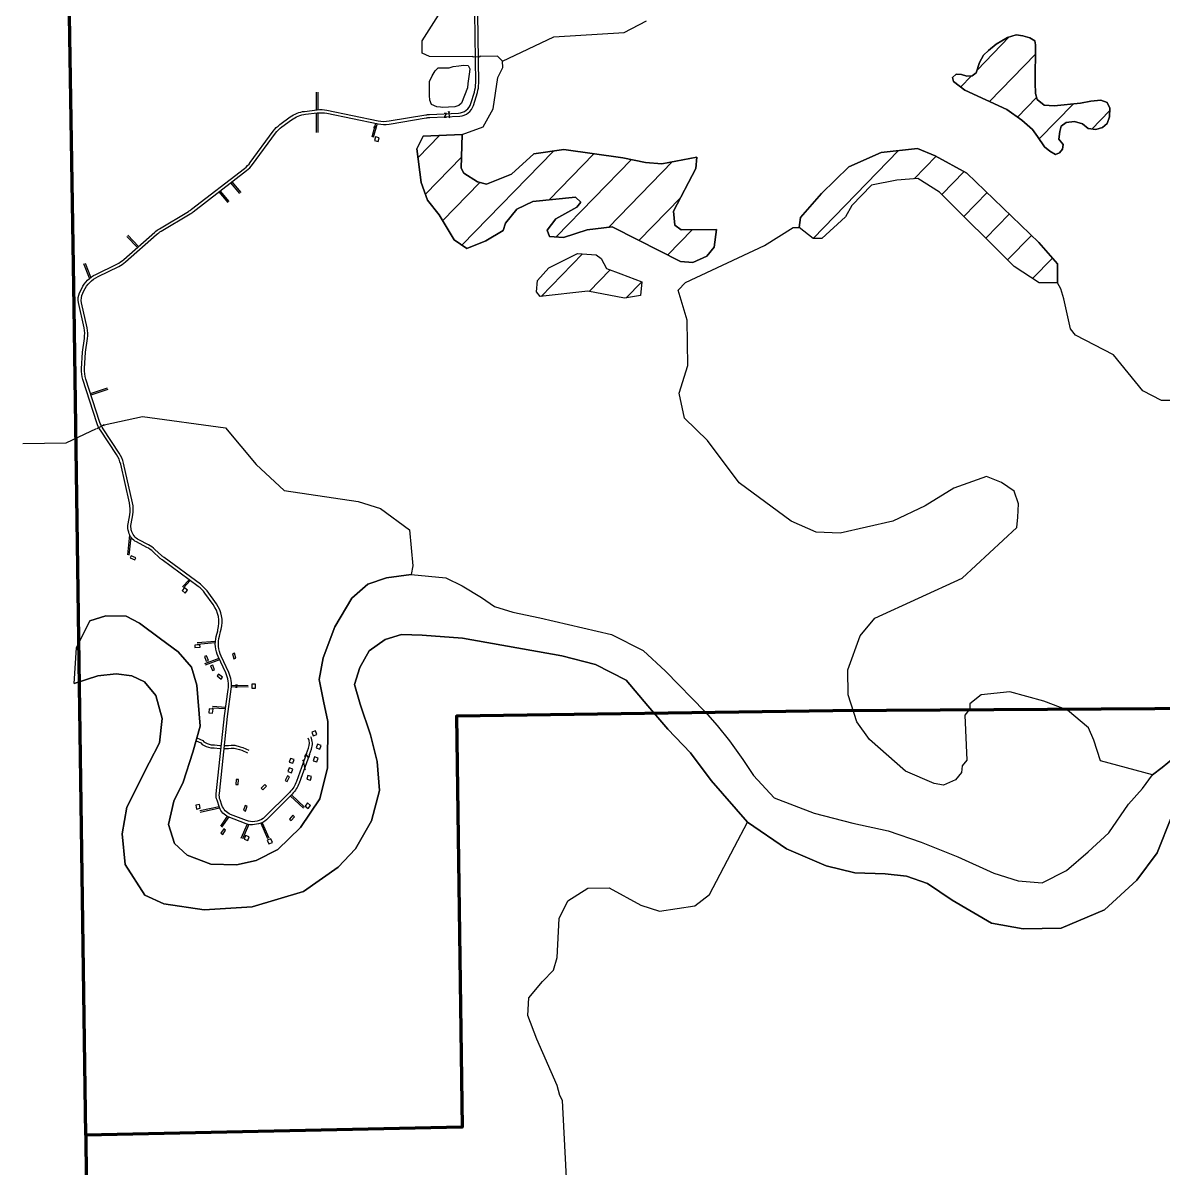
# Model space of a CAD drawing. Header units: inches. Extents: x 2666812 to 2767151, y 580083 to 705712.
# Drawn here: x 2667515 to 2675088, y 625592 to 633201 of the extents above; entities that cross this region are included whole.
import ezdxf

# ---------------------------------------------------------------- set-up
doc = ezdxf.new("R2010")
doc.units = ezdxf.units.IN
doc.header["$MEASUREMENT"] = 0
for name, color, linetype in [('HY-SHORE', 5, 'Continuous'), ('PLD-LANDBASE', 252, 'Continuous'), ('PLD-PAR', 1, 'Continuous')]:
    doc.layers.add(name, color=color, linetype=linetype)
doc.layers.add('PLD-REMOTE-BOUNDARY', color=40, linetype='Continuous', lineweight=80)

# ---------------------------------------------------------------- blocks, each defined once
blk = doc.blocks.new('*X16')
at = {"color": 0}
for p, q in [((2673852.1, 632887.6), (2674066.2, 633107.5)), ((2673933.9, 632677.5), (2674240.6, 632992.7)), ((2673742.1, 632774.5), (2673814.2, 632848.6)), ((2674120.5, 632575.2), (2674247.6, 632705.8)), ((2674264.8, 632429.5), (2674492.3, 632663.2)), ((2674615.4, 632495.6), (2674732.4, 632615.9))]:
    blk.add_line(p, q, dxfattribs=at)
blk = doc.blocks.new('*X18')
at = {"color": 0}
for p, q in [((2670139.2, 632306.9), (2670281.8, 632453.4)), ((2670188, 632063), (2670427.1, 632308.7)), ((2670430.8, 631724.5), (2671039.1, 632349.5)), ((2671010, 632025.5), (2671307.4, 632331.1)), ((2671056.4, 631779.1), (2671556, 632292.5)), ((2671404.2, 631842.5), (2671828.8, 632278.8)), ((2670302.1, 631886.3), (2670549.2, 632140.1)), ((2671606.1, 631755.8), (2671884.1, 632041.6)), ((2671797.9, 631658.9), (2671960.4, 631825.9))]:
    blk.add_line(p, q, dxfattribs=at)
blk = doc.blocks.new('*X19')
at = {"color": 0}
for p, q in [((2672762.7, 631768.2), (2673330.9, 632352)), ((2673434.8, 632164.7), (2673580.5, 632314.4)), ((2673618.8, 632059.8), (2673767.4, 632212.4)), ((2673764.2, 631915), (2673918.3, 632073.4)), ((2673909.5, 631770.3), (2674065.6, 631930.7)), ((2674054.8, 631625.6), (2674213, 631788.1)), ((2674221.1, 631502.4), (2674352.4, 631637.3))]:
    blk.add_line(p, q, dxfattribs=at)
blk = doc.blocks.new('*X20')
at = {"color": 0}
for p, q in [((2670956.8, 631382.8), (2671232.3, 631665.9)), ((2671276.1, 631416.8), (2671415.7, 631560.3)), ((2671519.3, 631372.7), (2671624.5, 631480.8))]:
    blk.add_line(p, q, dxfattribs=at)
blk = doc.blocks.new('CULVERT')
for p, q in [((-52, 7), (-41, 0)), ((-41, 0), (-52, -7)), ((-41, 0), (41, 0)), ((52, 7), (41, 0)), ((41, 0), (52, -7))]:
    blk.add_line(p, q)
blk = doc.blocks.new('CULVERT-LONG-PT1')
for p, q in [((-12, 7), (0, 0)), ((0, 0), (-12, -7))]:
    blk.add_line(p, q)
blk = doc.blocks.new('CULVERT-LONG-PT2')
for p, q in [((12, 7), (0, 0)), ((0, 0), (12, -7))]:
    blk.add_line(p, q)
blk = doc.blocks.new('DWELLING2')
blk.add_lwpolyline([(28, -26), (28, 26), (-23, 26), (-23, -26)], close=True)
blk = doc.blocks.new('HOUSETRL')
blk.add_lwpolyline([(-34, -15), (34, -15), (34, 15), (-34, 15)], close=True)

msp = doc.modelspace()

# ---------------------------------------------------------------- linework, layer by layer
at = {"layer": 'HY-SHORE'}
for p, q in [((2670166.2, 633082.1), (2670321.7, 633325.7)), ((2671507.3, 633137.7), (2671656.6, 633214.3)), ((2671040.9, 633107.9), (2671507.3, 633137.7)), ((2670167.1, 632998.8), (2670166.2, 633082.1)), ((2670701, 632946), (2671040.9, 633107.9)), ((2673980, 633059.1), (2673927, 633018.2)), ((2673927, 633018.2), (2673980, 633059.1)), ((2674054, 633104), (2673980, 633059.1)), ((2673980, 633059.1), (2674054, 633104)), ((2674111, 633120.6), (2674054, 633104)), ((2674054, 633104), (2674111, 633120.6)), ((2674157, 633113.8), (2674111, 633120.6)), ((2674111, 633120.6), (2674157, 633113.8)), ((2674203.4, 633102), (2674157, 633113.8)), ((2674157, 633113.8), (2674203.4, 633102)), ((2674235.2, 633081.6), (2674203.4, 633102)), ((2674203.4, 633102), (2674235.2, 633081.6)), ((2674241.1, 633054), (2674235.2, 633081.6)), ((2674235.2, 633081.6), (2674241.1, 633054)), ((2674238.9, 632802.6), (2674241.1, 633054)), ((2674241.1, 633054), (2674238.9, 632802.6)), ((2670216, 632977.1), (2670167.1, 632998.8)), ((2670502.8, 632975.7), (2670216, 632977.1)), ((2670667.5, 632979.1), (2670553.7, 632976.8)), ((2670701, 632946), (2670667.5, 632979.1)), ((2673895.2, 632985.8), (2673868.8, 632937.5)), ((2673868.8, 632937.5), (2673895.2, 632985.8)), ((2673927, 633018.2), (2673895.2, 632985.8)), ((2673895.2, 632985.8), (2673927, 633018.2)), ((2670668.7, 632837.6), (2670701.4, 632904.5)), ((2670701.4, 632904.5), (2670701, 632946)), ((2673868.8, 632937.5), (2673846.1, 632869.6)), ((2673846.1, 632869.6), (2673868.8, 632937.5)), ((2670637.8, 632628.8), (2670668.7, 632837.6)), ((2673713.4, 632860.5), (2673689.5, 632838.4)), ((2673689.5, 632838.4), (2673713.4, 632860.5)), ((2673689.5, 632838.4), (2673694.5, 632810.8)), ((2673694.5, 632810.8), (2673689.5, 632838.4)), ((2673748.1, 632858.3), (2673713.4, 632860.5)), ((2673713.4, 632860.5), (2673748.1, 632858.3)), ((2673784.5, 632846.4), (2673748.1, 632858.3)), ((2673748.1, 632858.3), (2673784.5, 632846.4)), ((2673818.8, 632848.9), (2673784.5, 632846.4)), ((2673784.5, 632846.4), (2673818.8, 632848.9)), ((2673846.1, 632869.6), (2673818.8, 632848.9)), ((2673818.8, 632848.9), (2673846.1, 632869.6)), ((2673694.5, 632810.8), (2673770.2, 632753.1)), ((2673770.2, 632753.1), (2673694.5, 632810.8)), ((2673770.2, 632753.1), (2674048.9, 632624.4)), ((2674048.9, 632624.4), (2673770.2, 632753.1)), ((2674240.9, 632732), (2674238.9, 632802.6)), ((2674238.9, 632802.6), (2674240.9, 632732)), ((2674251.4, 632691), (2674240.9, 632732)), ((2674240.9, 632732), (2674251.4, 632691)), ((2674297.4, 632653.3), (2674251.4, 632691)), ((2674251.4, 632691), (2674297.4, 632653.3)), ((2674538.6, 632668.3), (2674363.1, 632648.9)), ((2674363.1, 632648.9), (2674538.6, 632668.3)), ((2674606.9, 632681.1), (2674538.6, 632668.3)), ((2674538.6, 632668.3), (2674606.9, 632681.1)), ((2674673.7, 632688), (2674606.9, 632681.1)), ((2674606.9, 632681.1), (2674673.7, 632688)), ((2674715.5, 632672.8), (2674673.7, 632688)), ((2674673.7, 632688), (2674715.5, 632672.8)), ((2674732.8, 632634.1), (2674715.5, 632672.8)), ((2674715.5, 632672.8), (2674732.8, 632634.1)), ((2670572.2, 632511.3), (2670637.8, 632628.8)), ((2674048.9, 632624.4), (2674149.4, 632555.3)), ((2674149.4, 632555.3), (2674048.9, 632624.4)), ((2674363.1, 632648.9), (2674297.4, 632653.3)), ((2674297.4, 632653.3), (2674363.1, 632648.9)), ((2674731.5, 632576.2), (2674732.8, 632634.1)), ((2674732.8, 632634.1), (2674731.5, 632576.2)), ((2674149.4, 632555.3), (2674220.4, 632493.5)), ((2674220.4, 632493.5), (2674149.4, 632555.3)), ((2674402.8, 632479.5), (2674411.5, 632515.6)), ((2674411.5, 632515.6), (2674402.8, 632479.5)), ((2674411.5, 632515.6), (2674443.7, 632539.6)), ((2674443.7, 632539.6), (2674411.5, 632515.6)), ((2674443.7, 632539.6), (2674499.3, 632544.6)), ((2674499.3, 632544.6), (2674443.7, 632539.6)), ((2674499.3, 632544.6), (2674552.3, 632529.9)), ((2674552.3, 632529.9), (2674499.3, 632544.6)), ((2674552.3, 632529.9), (2674590.8, 632499.7)), ((2674590.8, 632499.7), (2674552.3, 632529.9)), ((2674684.2, 632505.8), (2674716.4, 632533.1)), ((2674716.4, 632533.1), (2674684.2, 632505.8)), ((2674716.4, 632533.1), (2674731.5, 632576.2)), ((2674731.5, 632576.2), (2674716.4, 632533.1)), ((2670172.4, 632448.7), (2670132.1, 632365)), ((2670132.1, 632365), (2670172.4, 632448.7)), ((2670431.2, 632459.9), (2670172.4, 632448.7)), ((2670172.4, 632448.7), (2670431.2, 632459.9)), ((2670425.1, 632235), (2670431.2, 632459.9)), ((2670431.2, 632459.9), (2670425.1, 632235)), ((2670431.2, 632459.9), (2670572.2, 632511.3)), ((2674220.4, 632493.5), (2674254, 632445.1)), ((2674254, 632445.1), (2674220.4, 632493.5)), ((2674254, 632445.1), (2674300.7, 632377.6)), ((2674300.7, 632377.6), (2674254, 632445.1)), ((2674396.2, 632428.1), (2674402.8, 632479.5)), ((2674402.8, 632479.5), (2674396.2, 632428.1)), ((2674590.8, 632499.7), (2674640.3, 632491.5)), ((2674640.3, 632491.5), (2674590.8, 632499.7)), ((2674640.3, 632491.5), (2674684.2, 632505.8)), ((2674684.2, 632505.8), (2674640.3, 632491.5)), ((2670132.1, 632365), (2670159.5, 632140.4)), ((2670159.5, 632140.4), (2670132.1, 632365)), ((2673457.4, 632366.5), (2673216.1, 632338.8)), ((2673216.1, 632338.8), (2673457.4, 632366.5)), ((2673574.5, 632317.6), (2673457.4, 632366.5)), ((2673457.4, 632366.5), (2673574.5, 632317.6)), ((2674300.7, 632377.6), (2674334.5, 632349.2)), ((2674334.5, 632349.2), (2674300.7, 632377.6)), ((2674423.4, 632393.1), (2674396.2, 632428.1)), ((2674396.2, 632428.1), (2674423.4, 632393.1)), ((2674399, 632336.4), (2674419.4, 632361.8)), ((2674419.4, 632361.8), (2674399, 632336.4)), ((2674419.4, 632361.8), (2674423.4, 632393.1)), ((2674423.4, 632393.1), (2674419.4, 632361.8)), ((2670907.4, 632331.5), (2670758.8, 632196.8)), ((2670758.8, 632196.8), (2670907.4, 632331.5)), ((2671107.2, 632358.8), (2670907.4, 632331.5)), ((2670907.4, 632331.5), (2671107.2, 632358.8)), ((2671499.5, 632304.5), (2671107.2, 632358.8)), ((2671107.2, 632358.8), (2671499.5, 632304.5)), ((2671649.9, 632272.6), (2671499.5, 632304.5)), ((2671499.5, 632304.5), (2671649.9, 632272.6)), ((2671991.2, 632309.5), (2671758.2, 632265.5)), ((2671758.2, 632265.5), (2671991.2, 632309.5)), ((2671983.6, 632234.4), (2671991.2, 632309.5)), ((2671991.2, 632309.5), (2671983.6, 632234.4)), ((2673216.1, 632338.8), (2673000.4, 632245.1)), ((2673000.4, 632245.1), (2673216.1, 632338.8)), ((2673784.3, 632203.1), (2673574.5, 632317.6)), ((2673574.5, 632317.6), (2673784.3, 632203.1)), ((2674334.5, 632349.2), (2674372.9, 632327.4)), ((2674372.9, 632327.4), (2674334.5, 632349.2)), ((2674372.9, 632327.4), (2674399, 632336.4)), ((2674399, 632336.4), (2674372.9, 632327.4)), ((2670442.1, 632201.7), (2670425.1, 632235)), ((2670425.1, 632235), (2670442.1, 632201.7)), ((2671758.2, 632265.5), (2671649.9, 632272.6)), ((2671649.9, 632272.6), (2671758.2, 632265.5)), ((2671836.6, 631949.4), (2671983.6, 632234.4)), ((2671983.6, 632234.4), (2671836.6, 631949.4)), ((2673000.4, 632245.1), (2672818.8, 632068.2)), ((2672818.8, 632068.2), (2673000.4, 632245.1)), ((2670159.5, 632140.4), (2670202.3, 632024.1)), ((2670202.3, 632024.1), (2670159.5, 632140.4)), ((2670534.3, 632144.1), (2670442.1, 632201.7)), ((2670442.1, 632201.7), (2670534.3, 632144.1)), ((2670592.9, 632128.4), (2670534.3, 632144.1)), ((2670534.3, 632144.1), (2670592.9, 632128.4)), ((2670758.8, 632196.8), (2670592.9, 632128.4)), ((2670592.9, 632128.4), (2670758.8, 632196.8)), ((2673318.1, 632156.6), (2673151.8, 632121.6)), ((2673318.1, 632156.6), (2673151.8, 632121.6)), ((2673459.6, 632166.5), (2673318.1, 632156.6)), ((2673459.6, 632166.5), (2673318.1, 632156.6)), ((2673602.2, 632076.3), (2673459.6, 632166.5)), ((2673602.2, 632076.3), (2673459.6, 632166.5)), ((2674261.8, 631740.8), (2673784.3, 632203.1)), ((2673784.3, 632203.1), (2674261.8, 631740.8)), ((2672818.8, 632068.2), (2672679, 631908.4)), ((2672679, 631908.4), (2672818.8, 632068.2)), ((2673151.8, 632121.6), (2673019.8, 631987)), ((2673151.8, 632121.6), (2673019.8, 631987)), ((2674099, 631581.5), (2673602.2, 632076.3)), ((2674099, 631581.5), (2673602.2, 632076.3)), ((2670202.3, 632024.1), (2670278.4, 631924.9)), ((2670278.4, 631924.9), (2670202.3, 632024.1)), ((2670794.5, 631963.6), (2670902.4, 632015)), ((2670902.4, 632015), (2670794.5, 631963.6)), ((2670902.4, 632015), (2671185.3, 632042.8)), ((2671185.3, 632042.8), (2670902.4, 632015)), ((2671185.3, 632042.8), (2671219.2, 632009.7)), ((2671219.2, 632009.7), (2671185.3, 632042.8)), ((2671219.2, 632009.7), (2671194.5, 631976.3)), ((2671194.5, 631976.3), (2671219.2, 632009.7)), ((2673019.8, 631987), (2672978.7, 631911.3)), ((2673019.8, 631987), (2672978.7, 631911.3)), ((2670278.4, 631924.9), (2670380, 631759.3)), ((2670380, 631759.3), (2670278.4, 631924.9)), ((2670720.5, 631871.1), (2670794.5, 631963.6)), ((2670794.5, 631963.6), (2670720.5, 631871.1)), ((2671194.5, 631976.3), (2671053.7, 631899.8)), ((2671053.7, 631899.8), (2671194.5, 631976.3)), ((2671845.7, 631857.8), (2671836.6, 631949.4)), ((2671836.6, 631949.4), (2671845.7, 631857.8)), ((2672679, 631908.4), (2672671.2, 631841.7)), ((2672671.2, 631841.7), (2672679, 631908.4)), ((2672978.7, 631911.3), (2672822.1, 631768)), ((2672978.7, 631911.3), (2672822.1, 631768)), ((2670704.4, 631821.1), (2670720.5, 631871.1)), ((2670720.5, 631871.1), (2670704.4, 631821.1)), ((2671053.7, 631899.8), (2670996.1, 631824.2)), ((2670996.1, 631824.2), (2671053.7, 631899.8)), ((2671262.7, 631826.8), (2671429.1, 631845.3)), ((2671429.1, 631845.3), (2671262.7, 631826.8)), ((2671429.1, 631845.3), (2671598.9, 631759.5)), ((2671598.9, 631759.5), (2671429.1, 631845.3)), ((2671887.7, 631825.2), (2671845.7, 631857.8)), ((2671845.7, 631857.8), (2671887.7, 631825.2)), ((2672439.3, 631722.4), (2672629.7, 631841.3)), ((2672629.7, 631841.3), (2672671.2, 631841.7)), ((2672763.7, 631767.4), (2672671.2, 631841.7)), ((2672763.7, 631767.4), (2672671.2, 631841.7)), ((2670380, 631759.3), (2670464.1, 631701.7)), ((2670464.1, 631701.7), (2670380, 631759.3)), ((2670464.1, 631701.7), (2670588.6, 631753.2)), ((2670588.6, 631753.2), (2670464.1, 631701.7)), ((2670588.6, 631753.2), (2670704.4, 631821.1)), ((2670704.4, 631821.1), (2670588.6, 631753.2)), ((2670996.1, 631824.2), (2671013.1, 631782.6)), ((2671013.1, 631782.6), (2670996.1, 631824.2)), ((2671013.1, 631782.6), (2671105.1, 631775.2)), ((2671105.1, 631775.2), (2671013.1, 631782.6)), ((2671105.1, 631775.2), (2671262.7, 631826.8)), ((2671262.7, 631826.8), (2671105.1, 631775.2)), ((2671598.9, 631759.5), (2671881.5, 631616.6)), ((2671881.5, 631616.6), (2671598.9, 631759.5)), ((2672121.2, 631827.4), (2671887.7, 631825.2)), ((2671887.7, 631825.2), (2672121.2, 631827.4)), ((2672105.6, 631710.8), (2672121.2, 631827.4)), ((2672121.2, 631827.4), (2672105.6, 631710.8)), ((2672822.1, 631768), (2672763.7, 631767.4)), ((2672822.1, 631768), (2672763.7, 631767.4)), ((2671916.5, 631475.1), (2672439.3, 631722.4)), ((2672056.2, 631651.7), (2672105.6, 631710.8)), ((2672105.6, 631710.8), (2672056.2, 631651.7)), ((2674385.2, 631599.9), (2674261.8, 631740.8)), ((2674261.8, 631740.8), (2674385.2, 631599.9)), ((2671006.9, 631574), (2671197.9, 631667.8)), ((2671006.9, 631574), (2671197.9, 631667.8)), ((2671197.9, 631667.8), (2671322.7, 631660.8)), ((2671197.9, 631667.8), (2671322.7, 631660.8)), ((2671322.7, 631660.8), (2671356.4, 631636)), ((2671322.7, 631660.8), (2671356.4, 631636)), ((2671356.4, 631636), (2671390.6, 631569.8)), ((2671356.4, 631636), (2671390.6, 631569.8)), ((2671881.5, 631616.6), (2671965.1, 631609.2)), ((2671965.1, 631609.2), (2671881.5, 631616.6)), ((2671965.1, 631609.2), (2672056.2, 631651.7)), ((2672056.2, 631651.7), (2671965.1, 631609.2)), ((2674386.6, 631474.8), (2674385.2, 631599.9)), ((2674385.2, 631599.9), (2674386.6, 631474.8)), ((2670932.8, 631489.9), (2671006.9, 631574)), ((2670932.8, 631489.9), (2671006.9, 631574)), ((2671390.6, 631569.8), (2671485.4, 631533.8)), ((2671390.6, 631569.8), (2671485.4, 631533.8)), ((2671485.4, 631533.8), (2671624.7, 631480.7)), ((2671485.4, 631533.8), (2671624.7, 631480.7)), ((2674264.7, 631474.2), (2674099, 631581.5)), ((2674264.7, 631474.2), (2674099, 631581.5)), ((2670925.5, 631414.9), (2670932.8, 631489.9)), ((2670925.5, 631414.9), (2670932.8, 631489.9)), ((2671624.7, 631480.7), (2671617.3, 631388.9)), ((2671624.7, 631480.7), (2671617.3, 631388.9)), ((2671867, 631424.8), (2671916.5, 631475.1)), ((2674386.6, 631474.8), (2674264.7, 631474.2)), ((2674386.6, 631474.8), (2674264.7, 631474.2)), ((2674408, 631433.5), (2674386.6, 631474.8)), ((2670950.8, 631382.1), (2670925.5, 631414.9)), ((2670950.8, 631382.1), (2670925.5, 631414.9)), ((2671267.1, 631418.6), (2670950.8, 631382.1)), ((2671267.1, 631418.6), (2670950.8, 631382.1)), ((2671509.3, 631371), (2671267.1, 631418.6)), ((2671509.3, 631371), (2671267.1, 631418.6)), ((2671617.3, 631388.9), (2671509.3, 631371)), ((2671617.3, 631388.9), (2671509.3, 631371)), ((2671927.3, 631225.3), (2671867, 631424.8)), ((2674428.7, 631366.8), (2674408, 631433.5)), ((2674472.5, 631167.6), (2674428.7, 631366.8)), ((2671930.6, 630925.6), (2671927.3, 631225.3)), ((2674506.4, 631126.1), (2674472.5, 631167.6)), ((2674757.9, 630995.7), (2674506.4, 631126.1)), ((2674952.2, 630756.2), (2674757.9, 630995.7)), ((2671874.1, 630741.6), (2671930.6, 630925.6)), ((2671909.1, 630575.3), (2671874.1, 630741.6)), ((2675078, 630691.4), (2674952.2, 630756.2)), ((2675219.9, 630692.2), (2675078, 630691.4)), ((2668054.8, 630530.7), (2668308.1, 630584.7)), ((2668308.1, 630584.7), (2668860.2, 630510.2)), ((2672061.1, 630426.7), (2671909.1, 630575.3)), ((2667802, 630411.5), (2668003.7, 630506.2)), ((2668860.2, 630510.2), (2669064.6, 630266.6)), ((2667514.6, 630407), (2667802, 630411.5)), ((2672272.3, 630145.6), (2672061.1, 630426.7)), ((2669064.6, 630266.6), (2669250, 630094.7)), ((2673913.6, 630187.9), (2673697.7, 630110.6)), ((2674014.1, 630147.1), (2673913.6, 630187.9)), ((2669250, 630094.7), (2669741.9, 630019.9)), ((2672616.5, 629891), (2672272.3, 630145.6)), ((2673697.7, 630110.6), (2673507.4, 629991.7)), ((2674097.9, 630089.1), (2674014.1, 630147.1)), ((2674128.1, 630006.1), (2674097.9, 630089.1)), ((2669741.9, 630019.9), (2669888.7, 629973.9)), ((2674121.9, 629916.2), (2674128.1, 630006.1)), ((2669888.7, 629973.9), (2670082.5, 629833.7)), ((2673507.4, 629991.7), (2673291.5, 629889.7)), ((2672784, 629817.6), (2672616.5, 629891)), ((2673291.5, 629889.7), (2672942.5, 629811.3)), ((2674117.1, 629847.7), (2674121.9, 629916.2)), ((2670082.5, 629833.7), (2670104.2, 629593.1)), ((2672942.5, 629811.3), (2672784, 629817.6)), ((2673754, 629510.5), (2674117.1, 629847.7)), ((2670104.2, 629593.1), (2670092.3, 629535.5)), ((2669805.4, 629470.9), (2669700.1, 629379.2)), ((2669700.1, 629379.2), (2669805.4, 629470.9)), ((2669929, 629514.1), (2669805.4, 629470.9)), ((2669805.4, 629470.9), (2669929, 629514.1)), ((2670092.3, 629535.5), (2669929, 629514.1)), ((2669929, 629514.1), (2670092.3, 629535.5)), ((2670092.3, 629535.5), (2670323, 629512.9)), ((2670092.3, 629535.5), (2670323, 629512.9)), ((2670323, 629512.9), (2670432.7, 629460.6)), ((2670323, 629512.9), (2670432.7, 629460.6)), ((2673173.5, 629246.2), (2673754, 629510.5)), ((2670432.7, 629460.6), (2670559.8, 629382.3)), ((2670432.7, 629460.6), (2670559.8, 629382.3)), ((2669700.1, 629379.2), (2669587.4, 629188.8)), ((2669587.4, 629188.8), (2669700.1, 629379.2)), ((2670559.8, 629382.3), (2670647.1, 629322.5)), ((2670559.8, 629382.3), (2670647.1, 629322.5)), ((2670647.1, 629322.5), (2670769.4, 629286.7)), ((2670647.1, 629322.5), (2670769.4, 629286.7)), ((2668065.6, 629260.8), (2667958.4, 629228)), ((2667958.4, 629228), (2668065.6, 629260.8)), ((2668200.4, 629258.2), (2668065.6, 629260.8)), ((2668065.6, 629260.8), (2668200.4, 629258.2)), ((2668289.6, 629212.3), (2668200.4, 629258.2)), ((2668200.4, 629258.2), (2668289.6, 629212.3)), ((2670769.4, 629286.7), (2670948, 629248.2)), ((2670769.4, 629286.7), (2670948, 629248.2)), ((2670948, 629248.2), (2671424.1, 629136.6)), ((2670948, 629248.2), (2671424.1, 629136.6)), ((2673074.7, 629128.4), (2673173.5, 629246.2)), ((2667869.6, 629047.7), (2667958.4, 629228)), ((2668428, 629107.5), (2668289.6, 629212.3)), ((2668289.6, 629212.3), (2668428, 629107.5)), ((2669587.4, 629188.8), (2669508.3, 628982.7)), ((2669508.3, 628982.7), (2669587.4, 629188.8)), ((2668545.6, 629022.6), (2668428, 629107.5)), ((2668428, 629107.5), (2668545.6, 629022.6)), ((2669815.5, 629028.2), (2669921.6, 629103.6)), ((2669921.6, 629103.6), (2669815.5, 629028.2)), ((2669921.6, 629103.6), (2670029.1, 629136.4)), ((2670029.1, 629136.4), (2669921.6, 629103.6)), ((2670029.1, 629136.4), (2670167, 629133.9)), ((2670167, 629133.9), (2670029.1, 629136.4)), ((2670167, 629133.9), (2670433.3, 629112.4)), ((2670433.3, 629112.4), (2670167, 629133.9)), ((2670433.3, 629112.4), (2671093.3, 628994.8)), ((2671093.3, 628994.8), (2670433.3, 629112.4)), ((2671424.1, 629136.6), (2671633.5, 629030.5)), ((2671424.1, 629136.6), (2671633.5, 629030.5)), ((2672993.7, 628902.6), (2673074.7, 629128.4)), ((2667855.9, 628811), (2667869.6, 629047.7)), ((2668633.9, 628920.2), (2668545.6, 629022.6)), ((2668545.6, 629022.6), (2668633.9, 628920.2)), ((2669753.2, 628917.7), (2669815.5, 629028.2)), ((2669815.5, 629028.2), (2669753.2, 628917.7)), ((2671633.5, 629030.5), (2671782.6, 628894.2)), ((2671633.5, 629030.5), (2671782.6, 628894.2)), ((2669508.3, 628982.7), (2669483.3, 628837.3)), ((2669483.3, 628837.3), (2669508.3, 628982.7)), ((2671093.3, 628994.8), (2671318.4, 628939)), ((2671318.4, 628939), (2671093.3, 628994.8)), ((2671318.4, 628939), (2671521.9, 628833.5)), ((2671521.9, 628833.5), (2671318.4, 628939)), ((2667855.9, 628811), (2668012, 628861.8)), ((2668012, 628861.8), (2667855.9, 628811)), ((2668012, 628861.8), (2668133.2, 628875.1)), ((2668133.2, 628875.1), (2668012, 628861.8)), ((2668133.2, 628875.1), (2668238.4, 628862.1)), ((2668238.4, 628862.1), (2668133.2, 628875.1)), ((2668238.4, 628862.1), (2668321.7, 628821.9)), ((2668321.7, 628821.9), (2668238.4, 628862.1)), ((2668670.5, 628799.8), (2668633.9, 628920.2)), ((2668633.9, 628920.2), (2668670.5, 628799.8)), ((2669717.2, 628805.3), (2669753.2, 628917.7)), ((2669753.2, 628917.7), (2669717.2, 628805.3)), ((2671782.6, 628894.2), (2672046.6, 628623.1)), ((2671782.6, 628894.2), (2672046.6, 628623.1)), ((2672995.2, 628736), (2672993.7, 628902.6)), ((2668321.7, 628821.9), (2668396.7, 628732.4)), ((2668396.7, 628732.4), (2668321.7, 628821.9)), ((2668691.6, 628527.9), (2668670.5, 628799.8)), ((2668670.5, 628799.8), (2668691.6, 628527.9)), ((2669483.3, 628837.3), (2669510.5, 628693.9)), ((2669510.5, 628693.9), (2669483.3, 628837.3)), ((2669754, 628675), (2669717.2, 628805.3)), ((2669717.2, 628805.3), (2669754, 628675)), ((2671521.9, 628833.5), (2671664.7, 628664.1)), ((2671664.7, 628664.1), (2671521.9, 628833.5)), ((2668396.7, 628732.4), (2668440.6, 628579.4)), ((2668440.6, 628579.4), (2668396.7, 628732.4)), ((2673053.8, 628556.2), (2672995.2, 628736)), ((2673878.8, 628736.9), (2673804.4, 628677.6)), ((2674070.2, 628755.8), (2673878.8, 628736.9)), ((2674295.1, 628695.3), (2674070.2, 628755.8)), ((2669510.5, 628693.9), (2669541, 628560.3)), ((2669541, 628560.3), (2669510.5, 628693.9)), ((2669822.4, 628470.2), (2669754, 628675)), ((2669754, 628675), (2669822.4, 628470.2)), ((2671664.7, 628664.1), (2671797.4, 628507.3)), ((2671797.4, 628507.3), (2671664.7, 628664.1)), ((2673804.7, 628644.5), (2673771.7, 628602.3)), ((2673804.4, 628677.6), (2673804.7, 628644.5)), ((2674452.1, 628633.7), (2674295.1, 628695.3)), ((2674592.5, 628517), (2674452.1, 628633.7)), ((2668440.6, 628579.4), (2668422.6, 628418)), ((2668422.6, 628418), (2668440.6, 628579.4)), ((2669541, 628560.3), (2669537.2, 628251.4)), ((2669537.2, 628251.4), (2669541, 628560.3)), ((2672046.6, 628623.1), (2672124.8, 628533.4)), ((2672046.6, 628623.1), (2672124.8, 628533.4)), ((2673136.6, 628439.2), (2673053.8, 628556.2)), ((2673771.7, 628602.3), (2673783.4, 628303.3)), ((2668644.3, 628355.6), (2668691.6, 628527.9)), ((2668691.6, 628527.9), (2668644.3, 628355.6)), ((2671797.4, 628507.3), (2671949.8, 628351)), ((2671949.8, 628351), (2671797.4, 628507.3)), ((2672124.8, 628533.4), (2672206.9, 628430.9)), ((2672124.8, 628533.4), (2672206.9, 628430.9)), ((2674627.1, 628435.9), (2674592.5, 628517)), ((2668422.6, 628418), (2668354.3, 628284.5)), ((2668354.3, 628284.5), (2668422.6, 628418)), ((2669867.2, 628294.3), (2669822.4, 628470.2)), ((2669822.4, 628470.2), (2669867.2, 628294.3)), ((2672206.9, 628430.9), (2672295.8, 628305.7)), ((2672206.9, 628430.9), (2672295.8, 628305.7)), ((2673375.6, 628228.7), (2673136.6, 628439.2)), ((2674670.8, 628298.8), (2674627.1, 628435.9)), ((2668578.3, 628156.7), (2668644.3, 628355.6)), ((2668644.3, 628355.6), (2668578.3, 628156.7)), ((2671949.8, 628351), (2672086.6, 628168.1)), ((2672086.6, 628168.1), (2671949.8, 628351)), ((2675194.3, 628347.5), (2675080.6, 628253.8)), ((2675080.6, 628253.8), (2675194.3, 628347.5)), ((2668354.3, 628284.5), (2668205.5, 627991.1)), ((2668205.5, 627991.1), (2668354.3, 628284.5)), ((2669883, 628101.2), (2669867.2, 628294.3)), ((2669867.2, 628294.3), (2669883, 628101.2)), ((2672295.8, 628305.7), (2672367.9, 628199.5)), ((2672295.8, 628305.7), (2672367.9, 628199.5)), ((2673752.9, 628263.7), (2673747.8, 628221.4)), ((2673783.4, 628303.3), (2673752.9, 628263.7)), ((2675016.7, 628204.8), (2674670.8, 628298.8)), ((2675080.6, 628253.8), (2675016.7, 628204.8)), ((2675016.7, 628204.8), (2675080.6, 628253.8)), ((2669537.2, 628251.4), (2669487.5, 628046.4)), ((2669487.5, 628046.4), (2669537.2, 628251.4)), ((2672367.9, 628199.5), (2672503.6, 628052.9)), ((2672367.9, 628199.5), (2672503.6, 628052.9)), ((2673568.2, 628146.7), (2673375.6, 628228.7)), ((2673747.8, 628221.4), (2673708.6, 628170.8)), ((2674950.5, 628114.2), (2675016.7, 628204.8)), ((2674950.5, 628114.2), (2675016.7, 628204.8)), ((2668516.2, 628030.1), (2668578.3, 628156.7)), ((2668578.3, 628156.7), (2668516.2, 628030.1)), ((2669829.9, 627899.5), (2669883, 628101.2)), ((2669883, 628101.2), (2669829.9, 627899.5)), ((2672086.6, 628168.1), (2672328.1, 627889.8)), ((2672328.1, 627889.8), (2672086.6, 628168.1)), ((2673630.2, 628136.1), (2673568.2, 628146.7)), ((2673708.6, 628170.8), (2673630.2, 628136.1)), ((2674858.5, 628009.5), (2674950.5, 628114.2)), ((2674858.5, 628009.5), (2674950.5, 628114.2)), ((2668481.6, 627874.7), (2668516.2, 628030.1)), ((2668516.2, 628030.1), (2668481.6, 627874.7)), ((2669487.5, 628046.4), (2669358.5, 627855.5)), ((2669358.5, 627855.5), (2669487.5, 628046.4)), ((2672503.6, 628052.9), (2672770.2, 627950.6)), ((2672503.6, 628052.9), (2672770.2, 627950.6)), ((2668205.5, 627991.1), (2668174.9, 627812.9)), ((2668174.9, 627812.9), (2668205.5, 627991.1)), ((2672770.2, 627950.6), (2673027.3, 627884.7)), ((2672770.2, 627950.6), (2673027.3, 627884.7)), ((2674726.4, 627818.5), (2674858.5, 628009.5)), ((2674726.4, 627818.5), (2674858.5, 628009.5)), ((2668521.4, 627747.8), (2668481.6, 627874.7)), ((2668481.6, 627874.7), (2668521.4, 627747.8)), ((2669724, 627712.4), (2669829.9, 627899.5)), ((2669829.9, 627899.5), (2669724, 627712.4)), ((2672241.1, 627726.2), (2672328.1, 627889.8)), ((2672328.1, 627889.8), (2672586.1, 627714)), ((2672586.1, 627714), (2672328.1, 627889.8)), ((2673027.3, 627884.7), (2673262.1, 627833)), ((2673027.3, 627884.7), (2673262.1, 627833)), ((2675048.7, 627687), (2675143.3, 627926.4)), ((2675143.3, 627926.4), (2675048.7, 627687)), ((2668174.9, 627812.9), (2668194.3, 627610.1)), ((2668194.3, 627610.1), (2668174.9, 627812.9)), ((2669358.5, 627855.5), (2669208.8, 627709.8)), ((2669208.8, 627709.8), (2669358.5, 627855.5)), ((2673262.1, 627833), (2673481.1, 627757.6)), ((2673262.1, 627833), (2673481.1, 627757.6)), ((2674589, 627692.5), (2674726.4, 627818.5)), ((2674589, 627692.5), (2674726.4, 627818.5)), ((2668606.1, 627672), (2668521.4, 627747.8)), ((2668521.4, 627747.8), (2668606.1, 627672)), ((2672075.7, 627410.1), (2672241.1, 627726.2)), ((2673481.1, 627757.6), (2673723.2, 627660.5)), ((2673481.1, 627757.6), (2673723.2, 627660.5)), ((2668762.1, 627611.1), (2668606.1, 627672)), ((2668606.1, 627672), (2668762.1, 627611.1)), ((2669208.8, 627709.8), (2669063.2, 627636.5)), ((2669063.2, 627636.5), (2669208.8, 627709.8)), ((2669609.6, 627590.8), (2669724, 627712.4)), ((2669724, 627712.4), (2669609.6, 627590.8)), ((2672586.1, 627714), (2672849.1, 627600.4)), ((2672849.1, 627600.4), (2672586.1, 627714)), ((2673723.2, 627660.5), (2673963, 627552.2)), ((2673723.2, 627660.5), (2673963, 627552.2)), ((2674445.2, 627570.2), (2674589, 627692.5)), ((2674445.2, 627570.2), (2674589, 627692.5)), ((2674913.1, 627505.8), (2675048.7, 627687)), ((2675048.7, 627687), (2674913.1, 627505.8)), ((2668194.3, 627610.1), (2668325.4, 627404.5)), ((2668325.4, 627404.5), (2668194.3, 627610.1)), ((2668932.9, 627606.4), (2668762.1, 627611.1)), ((2668762.1, 627611.1), (2668932.9, 627606.4)), ((2669063.2, 627636.5), (2668932.9, 627606.4)), ((2668932.9, 627606.4), (2669063.2, 627636.5)), ((2669378.1, 627429.3), (2669609.6, 627590.8)), ((2669609.6, 627590.8), (2669378.1, 627429.3)), ((2672849.1, 627600.4), (2673040.6, 627553.8)), ((2673040.6, 627553.8), (2672849.1, 627600.4)), ((2674283.6, 627486.6), (2674445.2, 627570.2)), ((2674283.6, 627486.6), (2674445.2, 627570.2)), ((2673040.6, 627553.8), (2673241.1, 627546.8)), ((2673241.1, 627546.8), (2673040.6, 627553.8)), ((2673241.1, 627546.8), (2673382.9, 627531.3)), ((2673382.9, 627531.3), (2673241.1, 627546.8)), ((2673382.9, 627531.3), (2673521.9, 627483)), ((2673521.9, 627483), (2673382.9, 627531.3)), ((2673963, 627552.2), (2674125.5, 627501.6)), ((2673963, 627552.2), (2674125.5, 627501.6)), ((2674125.5, 627501.6), (2674283.6, 627486.6)), ((2674125.5, 627501.6), (2674283.6, 627486.6)), ((2674699.2, 627308.8), (2674913.1, 627505.8)), ((2674913.1, 627505.8), (2674699.2, 627308.8)), ((2669036.6, 627327), (2669378.1, 627429.3)), ((2669378.1, 627429.3), (2669036.6, 627327)), ((2671134.1, 627366.8), (2671266.7, 627451.5)), ((2671266.7, 627451.5), (2671408.6, 627453.1)), ((2671408.6, 627453.1), (2671618.1, 627338.5)), ((2673521.9, 627483), (2673686.4, 627373.1)), ((2673686.4, 627373.1), (2673521.9, 627483)), ((2668325.4, 627404.5), (2668451, 627347.2)), ((2668451, 627347.2), (2668325.4, 627404.5)), ((2668451, 627347.2), (2668718.8, 627307.6)), ((2668718.8, 627307.6), (2668451, 627347.2)), ((2671077.2, 627249.4), (2671134.1, 627366.8)), ((2671976.5, 627334.1), (2672075.7, 627410.1)), ((2673686.4, 627373.1), (2673946.9, 627220.2)), ((2673946.9, 627220.2), (2673686.4, 627373.1)), ((2668718.8, 627307.6), (2669036.6, 627327)), ((2669036.6, 627327), (2668718.8, 627307.6)), ((2671618.1, 627338.5), (2671743.6, 627298.1)), ((2671743.6, 627298.1), (2671976.5, 627334.1)), ((2674409.7, 627186.7), (2674699.2, 627308.8)), ((2674699.2, 627308.8), (2674409.7, 627186.7)), ((2671063.2, 626990.9), (2671077.2, 627249.4)), ((2673946.9, 627220.2), (2674158.1, 627180.7)), ((2674158.1, 627180.7), (2673946.9, 627220.2)), ((2674158.1, 627180.7), (2674409.7, 627186.7)), ((2674409.7, 627186.7), (2674158.1, 627180.7)), ((2671039.1, 626907.3), (2671063.2, 626990.9)), ((2670964.8, 626831.6), (2671039.1, 626907.3)), ((2670874.4, 626722.2), (2670964.8, 626831.6)), ((2670867.2, 626605.7), (2670874.4, 626722.2)), ((2670927.1, 626447.7), (2670867.2, 626605.7)), ((2671063.9, 626141), (2670927.1, 626447.7)), ((2671081.2, 626074.3), (2671063.9, 626141)), ((2671098.5, 626041.4), (2671081.2, 626074.3)), ((2671129.7, 625441.4), (2671098.5, 626041.4))]:
    msp.add_line(p, q, dxfattribs=at)
msp.add_lwpolyline([(2670273.8, 632903), (2670345.1, 632902.1), (2670371.5, 632912.1), (2670409.9, 632914.8), (2670440.9, 632920.3), (2670472.9, 632917.6), (2670482, 632895.7), (2670481.1, 632875.6), (2670469.3, 632798.9), (2670468.3, 632768.8), (2670428.2, 632666.5), (2670410.8, 632651), (2670384.3, 632642.8), (2670299.4, 632638.2), (2670287.5, 632641), (2670264.7, 632642.8), (2670228.2, 632658.3), (2670217.2, 632687.5), (2670215.4, 632717.7), (2670215.4, 632769.7), (2670215.4, 632810.8), (2670233.6, 632848.2), (2670252.8, 632882), (2670273.8, 632903)], dxfattribs=at)
at = {"layer": 'PLD-LANDBASE'}
for points in [[(2669418, 628339.6), (2669349.7, 628150.6, -0.110742), (2669302.7, 628076.8), (2669132, 627906.8, -0.150958), (2669079.8, 627879.4), (2669052.8, 627874.4, -0.140716), (2668997.9, 627879.7), (2668878.6, 627926.7, -0.219761), (2668820.7, 627987.3), (2668804, 628035.7, -0.109487), (2668799.2, 628078.8), (2668854.2, 628595.8), (2668878.2, 628771.2, 0.143808), (2668861.4, 628882.7), (2668811.1, 628990.8, -0.173164), (2668798.7, 629124.7), (2668808.3, 629162.2), (2668810, 629169.1, 0.223441), (2668778.3, 629336.4), (2668723, 629412.6, 0.077553), (2668679.6, 629456.4), (2668439.9, 629632.6, -0.027977), (2668422.7, 629646.9), (2668380.2, 629686.1, 0.065995), (2668337.2, 629716.4), (2668268.2, 629752.5, -0.214025), (2668217.6, 629816.9), (2668214.3, 629830.1, -0.10629), (2668212.9, 629872.1), (2668223.8, 629932.5, 0.100691), (2668222, 630012.2), (2668164.1, 630267.9, 0.090979), (2668135.7, 630334.2), (2668029.1, 630494.8, -0.068957), (2668005.3, 630544.2), (2667913.2, 630831.3, -0.091011), (2667904, 630902.9), (2667909.8, 631014.2), (2667922.9, 631103.1, 0.090741), (2667920.5, 631175), (2667883.8, 631342.7, -0.166575), (2667891.2, 631407.1), (2667905.2, 631436.4, -0.170084), (2667998.3, 631530.2), (2668139.5, 631598.7, 0.068371), (2668184.8, 631628.9), (2668390.7, 631811.4, -0.046956), (2668421, 631833.6), (2668614.1, 631948.6, 0.030097), (2668634, 631962.2), (2668986.1, 632234.1, 0.070117), (2669025.1, 632274.1), (2669177.6, 632481.9, -0.077062), (2669221, 632525.2), (2669290.8, 632576, -0.128292), (2669384.7, 632613), (2669469.4, 632623.2, -0.080971), (2669533.7, 632620.5), (2669873.4, 632550.4, 0.092689), (2669946.9, 632549), (2670191.1, 632590, -0.029621), (2670214.7, 632592.5), (2670408.2, 632601.8, 0.315919), (2670489.9, 632665.2), (2670513.1, 632740.5, 0.07849), (2670522, 632802.2), (2670506.5, 633890.7, -0.417533)], [(2669399.1, 628346.4), (2669332.4, 628161.6, -0.110742), (2669285.4, 628087.8), (2669122.3, 627925.4, -0.150958), (2669070, 627897.9), (2669054.8, 627895.1, -0.140716), (2668999.9, 627900.4), (2668894.5, 627941.9, -0.219761), (2668836.6, 628002.5), (2668824.4, 628038, -0.109487), (2668819.6, 628081), (2668874.1, 628593.3), (2668898.8, 628774.3, 0.143808), (2668882, 628885.8), (2668832.2, 628992.7, -0.173164), (2668819.8, 629126.7), (2668827.6, 629157.3), (2668831.7, 629173.2, 0.223441), (2668800, 629340.5), (2668737.4, 629426.9, 0.077553), (2668693.9, 629470.7), (2668452.7, 629648.1, -0.027977), (2668435.4, 629662.3), (2668391.8, 629702.6, 0.065995), (2668348.8, 629732.9), (2668285.5, 629766.1, -0.214025), (2668234.8, 629830.4), (2668234.7, 629830.8, -0.10629), (2668233.3, 629872.8), (2668244.2, 629932.9, 0.100691), (2668242.4, 630012.7), (2668182.7, 630275.9, 0.090979), (2668154.3, 630342.2), (2668047.3, 630503.5, -0.068957), (2668023.5, 630553), (2667933.4, 630833.9, -0.091011), (2667924.1, 630905.6), (2667929.7, 631012.2), (2667943.3, 631103.8, 0.090741), (2667940.8, 631175.7), (2667904.8, 631340.3, -0.166575), (2667912.2, 631404.7), (2667920.2, 631421.4, -0.170084), (2668013.4, 631515.3), (2668150.7, 631581.9, 0.068371), (2668196, 631612.2), (2668402.6, 631795.2, -0.046956), (2668432.8, 631817.3), (2668625.4, 631932.1, 0.030097), (2668645.3, 631945.6), (2669000.6, 632220, 0.070117), (2669039.5, 632260), (2669191.9, 632467.6, -0.077062), (2669235.3, 632510.8), (2669298.3, 632556.8, -0.128292), (2669392.3, 632593.8), (2669468.6, 632603, -0.080971), (2669532.8, 632600.3), (2669873.1, 632530.1, 0.092689), (2669946.6, 632528.7), (2670193.3, 632570.1, -0.029621), (2670216.8, 632572.6), (2670416.2, 632582.1, 0.315919), (2670507, 632652.6), (2670533.2, 632737.6, 0.07849), (2670542, 632799.4), (2670526.6, 633880.9, -0.417533)], [(2669399.1, 628346.4), (2669412, 628382.3, 0.19087), (2669409.6, 628449.6, -1.528028)], [(2669418, 628339.6), (2669430.8, 628375.6, 0.19087), (2669428, 628457.6, 0.19087)]]:
    msp.add_lwpolyline(points, format="xyb", dxfattribs=at)
for points in [[(2669462.8, 632740), (2669462.8, 632622.4)], [(2669472.8, 632740), (2669472.8, 632623.6)], [(2669462.8, 632602.3), (2669462.8, 632472.6)], [(2669472.8, 632603.4), (2669472.8, 632472.6)], [(2670312.4, 632600.1), (2670328.7, 632600.8), (2670312.9, 632574.3), (2670328.9, 632575)], [(2670344.3, 632606.2), (2670346, 632575.5)], [(2669857.4, 632533.3), (2669831.6, 632441.3)], [(2669867.2, 632531.3), (2669841.2, 632438.6)], [(2669847.3, 632504.6), (2669850, 632514.1), (2669860.5, 632499.4), (2669863, 632509.3)], [(2668894.5, 632138.1), (2668953.7, 632067.5)], [(2668902.4, 632144.2), (2668961.4, 632073.9)], [(2668816.5, 632077.8), (2668875.7, 632007.2)], [(2668824.4, 632083.9), (2668883.3, 632013.6)], [(2668275.8, 631709.6), (2668205.1, 631782.4)], [(2668283.3, 631716.2), (2668212.3, 631789.4)], [(2667966.1, 631510.6), (2667929.5, 631602.7)], [(2667957.9, 631504.1), (2667920.2, 631599)], [(2667963.9, 630739), (2668077.4, 630777.2)], [(2667966.9, 630729.5), (2668080.6, 630767.8)], [(2668223.5, 629800), (2668208.2, 629666.5)], [(2668231.8, 629785), (2668218.2, 629665.3)], [(2668618.4, 629501.4), (2668574, 629454.1)], [(2668626.5, 629495.4), (2668581.3, 629447.3)], [(2668672.2, 629083.8), (2668793.3, 629093.6)], [(2668673.1, 629073.8), (2668792.6, 629083.5)], [(2668816.9, 628978.4), (2668720.9, 628943.3)], [(2668821.1, 628969.3), (2668724.4, 628933.9)], [(2668900.4, 628791), (2669011.4, 628789.2)], [(2668900.7, 628801), (2669011.5, 628799.2)], [(2668927.4, 628803), (2668938.9, 628802.9), (2668927, 628787.8), (2668938.5, 628787.9)], [(2668772.5, 628651), (2668860.9, 628644.7)], [(2668773.2, 628661), (2668862.3, 628654.6)], [(2668664.9, 628430.5), (2668696.5, 628417.1), (2668704.5, 628407.1), (2668732.3, 628393.2), (2668762.3, 628385.3), (2668785.9, 628384.7), (2668822, 628380.7), (2668831.8, 628380.4)], [(2668670.2, 628450), (2668709, 628433.6), (2668717.4, 628423.1), (2668739.4, 628412), (2668765.2, 628405.2), (2668787.2, 628404.7), (2668823.4, 628400.7), (2668834, 628400.3)], [(2668851.3, 628379.8), (2668862.1, 628379.4), (2668880.9, 628380.6), (2668898.2, 628382.5), (2668918.5, 628381.7), (2668952.5, 628372.2), (2668969.5, 628368.4), (2669005.6, 628350.1)], [(2668853.5, 628399.7), (2668861.8, 628399.4), (2668879.1, 628400.5), (2668897.5, 628402.6), (2668921.7, 628401.5), (2668957.4, 628391.6), (2668976.3, 628387.4), (2669014.6, 628367.9)], [(2669387, 628326.8), (2669392.9, 628342.7), (2669412.3, 628314.6), (2669418.1, 628330.9)], [(2669377.1, 628298), (2669386.4, 628242.5)], [(2669290.5, 628064.6), (2669377.2, 627983.8)], [(2669297.6, 628071.7), (2669384, 627991.1)], [(2668689.3, 627967.3), (2668817.9, 627995.3)], [(2668691.4, 627957.5), (2668821.2, 627985.8)], [(2668872.1, 627929.5), (2668826.1, 627863.2)], [(2668881.5, 627925.5), (2668834.3, 627857.5)], [(2669004.4, 627877.4), (2668963, 627782.6)], [(2669014.2, 627874.8), (2668972.2, 627778.6)], [(2669093.8, 627883.1), (2669139, 627782.2)], [(2669103.1, 627886.7), (2669148.1, 627786.3)]]:
    msp.add_lwpolyline(points, dxfattribs=at)
at = {"layer": 'PLD-REMOTE-BOUNDARY'}
for points in [[(2682212.9, 631660.1), (2682289.9, 628708.3), (2678239.5, 628663.5), (2672893.6, 628629.3), (2670393.8, 628595.4), (2670432.3, 625864.4), (2667932.7, 625811.7), (2667855.2, 631311.2), (2667771.9, 636569), (2667676.9, 641938), (2670667.2, 641977), (2672697.3, 642006.2), (2674695.4, 636615.3), (2674692.9, 635827.8), (2677295.1, 635827.8), (2678201.2, 634001), (2678203.6, 633498), (2680841.2, 633498), (2680852.8, 632170.8), (2682198.5, 632189.2), (2682212.9, 631660.1)], [(2691599.3, 618110.1), (2692053.8, 620782.9), (2692045.7, 622905.5), (2691529.5, 622910.9), (2691521.8, 623424.5), (2690002.1, 623411.3), (2689816.6, 624097.5), (2689525.6, 624732.2), (2691482.1, 626072.3), (2691435.3, 628792.9), (2688801.8, 628780.4), (2683539.4, 628722.2), (2678239.5, 628663.5), (2672893.6, 628629.3), (2670393.8, 628595.4), (2670432.3, 625864.4), (2667932.7, 625811.7), (2667975.6, 620420.2), (2668066.5, 615212.6), (2673065.9, 615292.7), (2678399.2, 615343.3), (2683708.2, 615326.9), (2688957.9, 615409.8), (2691637, 615443.5)]]:
    msp.add_lwpolyline(points, close=True, dxfattribs=at)

# ---------------------------------------------------------------- block references
at = {"layer": 'HY-SHORE'}
for name in ['*X16', '*X18', '*X19', '*X20']:
    msp.add_blockref(name, (0, 0), dxfattribs=at)
at = {"layer": 'PLD-LANDBASE', "xscale": 0.5, "yscale": 0.5, "zscale": 0.5}
for name, p, rotation in [('CULVERT', (2670525.9, 632976.3), 1.150559778567893), ('CULVERT-LONG-PT1', (2670344.3, 632606.2), 273.1812360213221), ('CULVERT-LONG-PT2', (2670346, 632575.5), 273.1812360213221), ('CULVERT', (2668029.7, 630518.3), 26.78111635742265), ('CULVERT-LONG-PT1', (2669377.1, 628298), 279.549814792203), ('CULVERT-LONG-PT2', (2669386.4, 628242.5), 279.549814792203)]:
    msp.add_blockref(name, p, dxfattribs=dict(at, rotation=rotation))
at = {"layer": 'PLD-PAR'}
for name, p, xscale, yscale, zscale, rotation in [('DWELLING2', (2669864.8, 632428.5), 0.5000000000234687, 0.5000000000234687, 0.5000000000234687, 343.3072166683818), ('HOUSETRL', (2668245.7, 629646.8), 0.5000000001395128, 0.5000000001395128, 0.5000000001395128, 337.6266053801363), ('DWELLING2', (2668588.8, 629428.9), 0.5000000000656791, 0.5000000000656791, 0.5000000000656791, 49.77815726281849), ('HOUSETRL', (2668673.7, 629059.6), 0.5000000000555257, 0.5000000000555257, 0.5000000000555257, 185.3679686511227), ('HOUSETRL', (2668917.9, 628994.8), 0.4999999999348148, 0.4999999999348148, 0.4999999999348148, 284.8997433329486), ('HOUSETRL', (2668733.5, 628977.7), 0.4999999999342673, 0.4999999999342673, 0.4999999999342673, 290.0085773616461), ('HOUSETRL', (2668774, 628915.9), 0.4999999999342673, 0.4999999999342673, 0.4999999999342673, 290.0085773616461), ('HOUSETRL', (2668822.1, 628857.5), 0.5000000000381101, 0.5000000000381101, 0.5000000000381101, 322.1362412501224), ('DWELLING2', (2668762.1, 628628.9), 0.5000000000395243, 0.5000000000395243, 0.5000000000395243, 353.3870656132604), ('DWELLING2', (2669449.6, 628479.2), 0.499999999922298, 0.499999999922298, 0.499999999922298, 20.1440219502987), ('DWELLING2', (2669478, 628392.6), 0.5000000001059608, 0.5000000001059608, 0.5000000001059608, 341.5733121908718), ('DWELLING2', (2669298.6, 628298.2), 0.5000000001059608, 0.5000000001059608, 0.5000000001059608, 341.5733121908718), ('DWELLING2', (2669457.3, 628307.6), 0.5000000001059608, 0.5000000001059608, 0.5000000001059608, 341.5733121908718), ('HOUSETRL', (2669270.6, 628179.7), 0.499999999979607, 0.499999999979607, 0.499999999979607, 62.6637333080409), ('DWELLING2', (2669289, 628235.4), 0.5000000001059608, 0.5000000001059608, 0.5000000001059608, 341.5733121908718), ('DWELLING2', (2669414.8, 628185.2), 0.5000000001059608, 0.5000000001059608, 0.5000000001059608, 341.5733121908718), ('HOUSETRL', (2668937.3, 628157), 0.5000000000217975, 0.5000000000217975, 0.5000000000217975, 267.1832201594867), ('HOUSETRL', (2669114.7, 628122.8), 0.4999999999735196, 0.4999999999735196, 0.4999999999735196, 47.82090645879807), ('DWELLING2', (2668675.8, 627992.6), 0.4999999999583242, 0.4999999999583242, 0.4999999999583242, 10.41190138112328), ('HOUSETRL', (2668991.6, 627983), 0.4999999999802804, 0.4999999999802804, 0.4999999999802804, 70.98974359584753), ('DWELLING2', (2669406.1, 628000.5), 0.500000000084571, 0.500000000084571, 0.500000000084571, 320.7755277494534), ('HOUSETRL', (2669302.4, 627918.9), 0.4999999999735196, 0.4999999999735196, 0.4999999999735196, 47.82090645879807), ('HOUSETRL', (2668845.6, 627826.9), 0.5000000001256251, 0.5000000001256251, 0.5000000001256251, 56.29997073418224), ('DWELLING2', (2668999.2, 627785.4), 0.4999999998166128, 0.4999999998166128, 0.4999999998166128, 338.8837629489756), ('DWELLING2', (2669153.5, 627762.8), 0.4999999999298237, 0.4999999999298237, 0.4999999999298237, 22.26246354523208)]:
    msp.add_blockref(name, p, dxfattribs=dict(at, xscale=xscale, yscale=yscale, zscale=zscale, rotation=rotation))
at = {"layer": 'PLD-PAR', "xscale": 0.5, "yscale": 0.5, "zscale": 0.5}
msp.add_blockref('DWELLING2', (2669046, 628793.7), dxfattribs=at)

doc.saveas('drawing.dxf')
